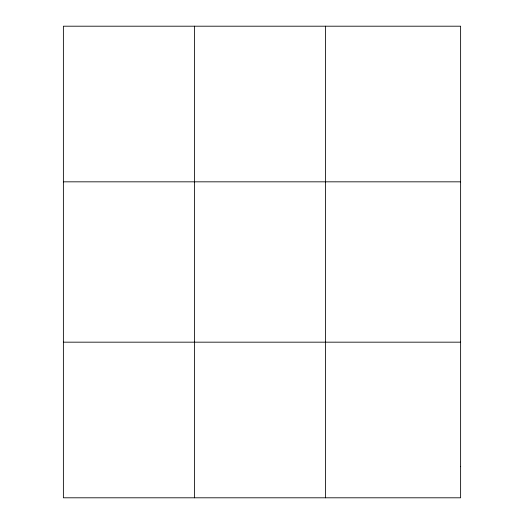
<?xml version="1.0" encoding="UTF-8"?>
<svg xmlns="http://www.w3.org/2000/svg" width="524" height="524" viewBox="0 0 524 524"><rect width="100%" height="100%" fill="white"/><g stroke="black" fill="none" stroke-linecap="round" stroke-linejoin="round"><path stroke-width="0.79" d="M194.469 497.8L194.469 26.2M325.561 497.8L325.561 26.2M63.378 181.828L460.622 181.828M63.378 342.172L460.622 342.172M460.622 466.674L460.622 497.8L63.378 497.8L63.378 26.2L460.622 26.2L460.622 466.674"/></g></svg>
